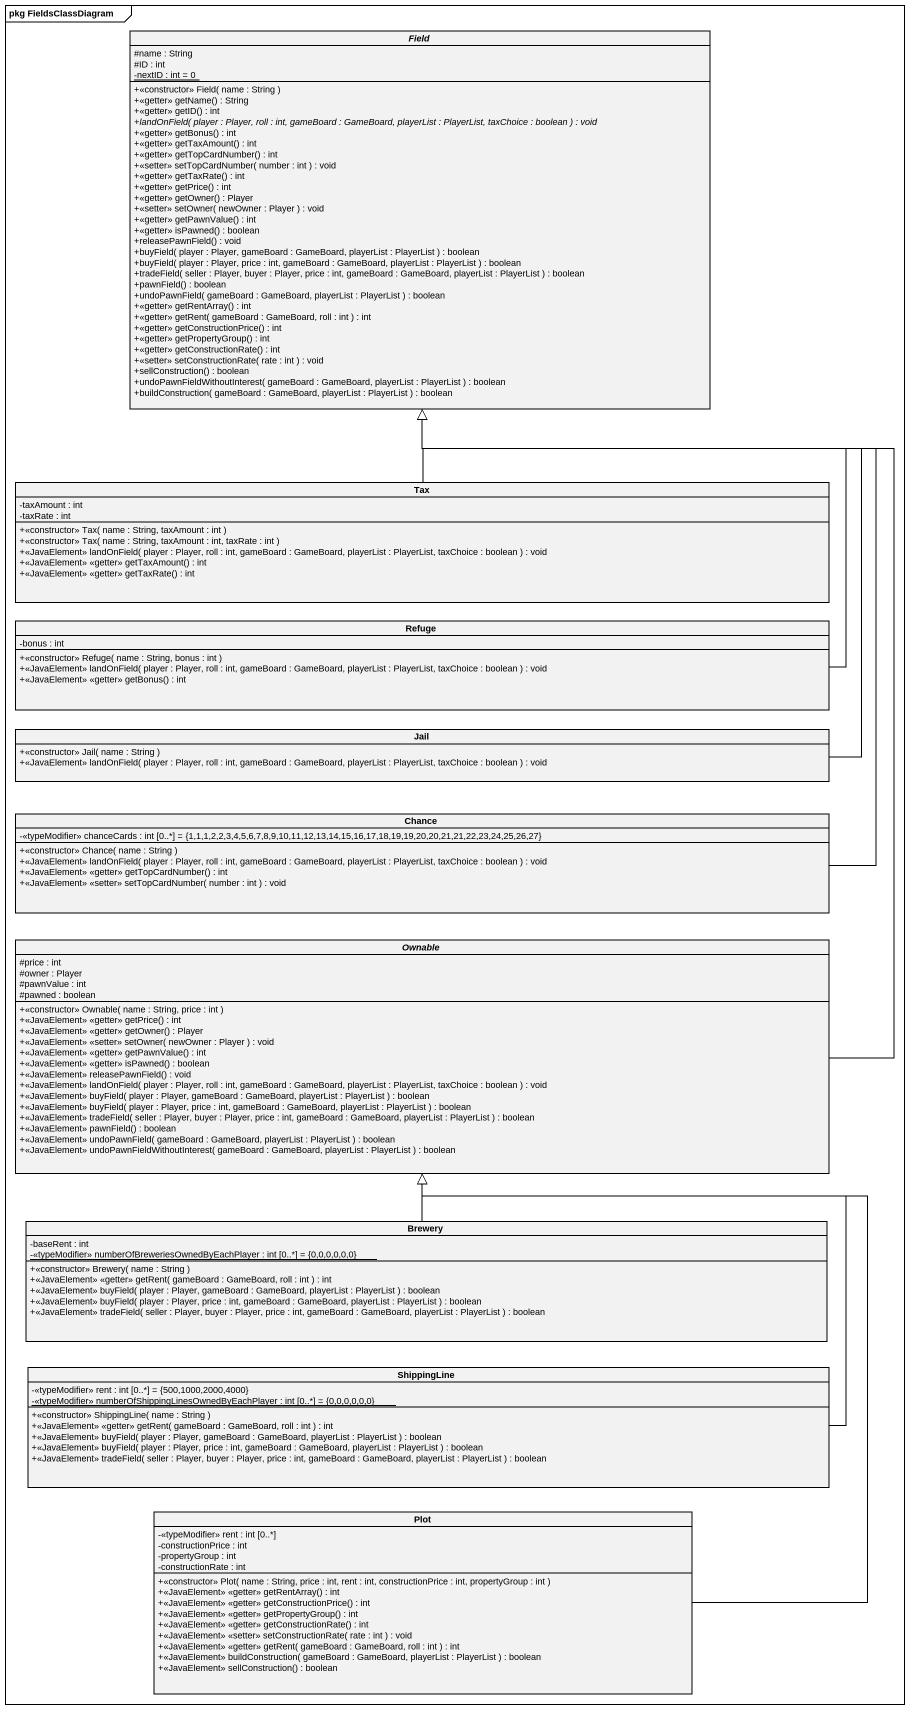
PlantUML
@startuml
mainframe pkg FieldsClassDiagram
hide circle
hide empty members
skinparam classAttributeIconSize 0
abstract class Field {
  #name : String
  #ID : int
  {static} -nextID : int = 0
  +<<constructor>> Field( name : String )
  +<<getter>> getName() : String
  +<<getter>> getID() : int
  {abstract} +landOnField( player : Player, roll : int, gameBoard : GameBoard, playerList : PlayerList, taxChoice : boolean ) : void
  +<<getter>> getBonus() : int
  +<<getter>> getTaxAmount() : int
  +<<getter>> getTopCardNumber() : int
  +<<setter>> setTopCardNumber( number : int ) : void
  +<<getter>> getTaxRate() : int
  +<<getter>> getPrice() : int
  +<<getter>> getOwner() : Player
  +<<setter>> setOwner( newOwner : Player ) : void
  +<<getter>> getPawnValue() : int
  +<<getter>> isPawned() : boolean
  +releasePawnField() : void
  +buyField( player : Player, gameBoard : GameBoard, playerList : PlayerList ) : boolean
  +buyField( player : Player, price : int, gameBoard : GameBoard, playerList : PlayerList ) : boolean
  +tradeField( seller : Player, buyer : Player, price : int, gameBoard : GameBoard, playerList : PlayerList ) : boolean
  +pawnField() : boolean
  +undoPawnField( gameBoard : GameBoard, playerList : PlayerList ) : boolean
  +<<getter>> getRentArray() : int
  +<<getter>> getRent( gameBoard : GameBoard, roll : int ) : int
  +<<getter>> getConstructionPrice() : int
  +<<getter>> getPropertyGroup() : int
  +<<getter>> getConstructionRate() : int
  +<<setter>> setConstructionRate( rate : int ) : void
  +sellConstruction() : boolean
  +undoPawnFieldWithoutInterest( gameBoard : GameBoard, playerList : PlayerList ) : boolean
  +buildConstruction( gameBoard : GameBoard, playerList : PlayerList ) : boolean
}
class Tax {
  -taxAmount : int
  -taxRate : int
  +<<constructor>> Tax( name : String, taxAmount : int )
  +<<constructor>> Tax( name : String, taxAmount : int, taxRate : int )
  +<<JavaElement>> landOnField( player : Player, roll : int, gameBoard : GameBoard, playerList : PlayerList, taxChoice : boolean ) : void
  +<<JavaElement>> <<getter>> getTaxAmount() : int
  +<<JavaElement>> <<getter>> getTaxRate() : int
}
class Refuge {
  -bonus : int
  +<<constructor>> Refuge( name : String, bonus : int )
  +<<JavaElement>> landOnField( player : Player, roll : int, gameBoard : GameBoard, playerList : PlayerList, taxChoice : boolean ) : void
  +<<JavaElement>> <<getter>> getBonus() : int
}
class Jail {
  +<<constructor>> Jail( name : String )
  +<<JavaElement>> landOnField( player : Player, roll : int, gameBoard : GameBoard, playerList : PlayerList, taxChoice : boolean ) : void
}
class Chance {
  -<<typeModifier>> chanceCards : int [0..*] = {1,1,1,2,2,3,4,5,6,7,8,9,10,11,12,13,14,15,16,17,18,19,19,20,20,21,21,22,23,24,25,26,27}
  +<<constructor>> Chance( name : String )
  +<<JavaElement>> landOnField( player : Player, roll : int, gameBoard : GameBoard, playerList : PlayerList, taxChoice : boolean ) : void
  +<<JavaElement>> <<getter>> getTopCardNumber() : int
  +<<JavaElement>> <<setter>> setTopCardNumber( number : int ) : void
}
abstract class Ownable {
  #price : int
  #owner : Player
  #pawnValue : int
  #pawned : boolean
  +<<constructor>> Ownable( name : String, price : int )
  +<<JavaElement>> <<getter>> getPrice() : int
  +<<JavaElement>> <<getter>> getOwner() : Player
  +<<JavaElement>> <<setter>> setOwner( newOwner : Player ) : void
  +<<JavaElement>> <<getter>> getPawnValue() : int
  +<<JavaElement>> <<getter>> isPawned() : boolean
  +<<JavaElement>> releasePawnField() : void
  +<<JavaElement>> landOnField( player : Player, roll : int, gameBoard : GameBoard, playerList : PlayerList, taxChoice : boolean ) : void
  +<<JavaElement>> buyField( player : Player, gameBoard : GameBoard, playerList : PlayerList ) : boolean
  +<<JavaElement>> buyField( player : Player, price : int, gameBoard : GameBoard, playerList : PlayerList ) : boolean
  +<<JavaElement>> tradeField( seller : Player, buyer : Player, price : int, gameBoard : GameBoard, playerList : PlayerList ) : boolean
  +<<JavaElement>> pawnField() : boolean
  +<<JavaElement>> undoPawnField( gameBoard : GameBoard, playerList : PlayerList ) : boolean
  +<<JavaElement>> undoPawnFieldWithoutInterest( gameBoard : GameBoard, playerList : PlayerList ) : boolean
}
class Brewery {
  -baseRent : int
  {static} -<<typeModifier>> numberOfBreweriesOwnedByEachPlayer : int [0..*] = {0,0,0,0,0,0}
  +<<constructor>> Brewery( name : String )
  +<<JavaElement>> <<getter>> getRent( gameBoard : GameBoard, roll : int ) : int
  +<<JavaElement>> buyField( player : Player, gameBoard : GameBoard, playerList : PlayerList ) : boolean
  +<<JavaElement>> buyField( player : Player, price : int, gameBoard : GameBoard, playerList : PlayerList ) : boolean
  +<<JavaElement>> tradeField( seller : Player, buyer : Player, price : int, gameBoard : GameBoard, playerList : PlayerList ) : boolean
}
class ShippingLine {
  -<<typeModifier>> rent : int [0..*] = {500,1000,2000,4000}
  {static} -<<typeModifier>> numberOfShippingLinesOwnedByEachPlayer : int [0..*] = {0,0,0,0,0,0}
  +<<constructor>> ShippingLine( name : String )
  +<<JavaElement>> <<getter>> getRent( gameBoard : GameBoard, roll : int ) : int
  +<<JavaElement>> buyField( player : Player, gameBoard : GameBoard, playerList : PlayerList ) : boolean
  +<<JavaElement>> buyField( player : Player, price : int, gameBoard : GameBoard, playerList : PlayerList ) : boolean
  +<<JavaElement>> tradeField( seller : Player, buyer : Player, price : int, gameBoard : GameBoard, playerList : PlayerList ) : boolean
}
class Plot {
  -<<typeModifier>> rent : int [0..*]
  -constructionPrice : int
  -propertyGroup : int
  -constructionRate : int
  +<<constructor>> Plot( name : String, price : int, rent : int, constructionPrice : int, propertyGroup : int )
  +<<JavaElement>> <<getter>> getRentArray() : int
  +<<JavaElement>> <<getter>> getConstructionPrice() : int
  +<<JavaElement>> <<getter>> getPropertyGroup() : int
  +<<JavaElement>> <<getter>> getConstructionRate() : int
  +<<JavaElement>> <<setter>> setConstructionRate( rate : int ) : void
  +<<JavaElement>> <<getter>> getRent( gameBoard : GameBoard, roll : int ) : int
  +<<JavaElement>> buildConstruction( gameBoard : GameBoard, playerList : PlayerList ) : boolean
  +<<JavaElement>> sellConstruction() : boolean
}
Tax -up-|> Field
Refuge -up-|> Field
Jail -up-|> Field
Chance -up-|> Field
Ownable -up-|> Field
Brewery -up-|> Ownable
ShippingLine -up-|> Ownable
Plot -up-|> Ownable
@enduml
